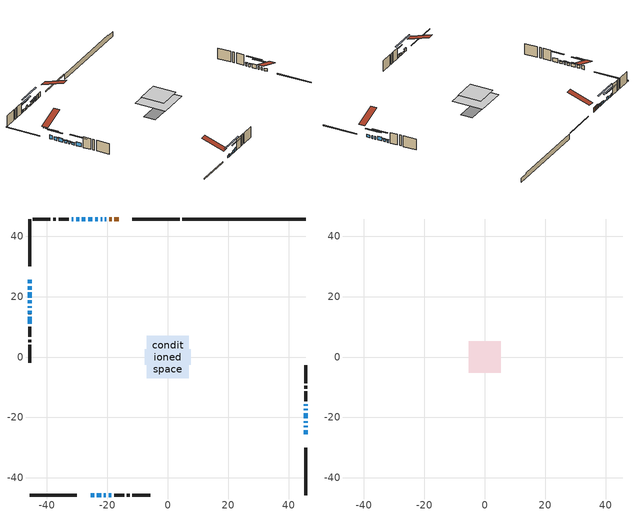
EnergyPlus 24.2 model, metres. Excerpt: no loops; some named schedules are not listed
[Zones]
conditioned space
 floor outside (Floor1 construction): -2.2,-2.2 -2.2,2.2 2.2,2.2 2.2,-2.2 z0.31
 floor outside (Floor2 construction): -1.17,-1.17 -1.17,1.17 1.17,1.17 1.17,-1.17 z0.31
 floor adiabatic (AdiabaticFloorConstruction): -6.97,-6.97 -6.97,6.97 6.97,6.97 6.97,-6.97 z2.75
 floor foundation (Slab1 construction): -7.59,-2.62 -7.59,2.62 7.59,2.62 7.59,-2.62 z-2.04
 wall outside (RimJoist1 construction): 3.92,45.69 -11.7,45.69 / -45.69,-45.69 -30.07,-45.69 / -45.69,45.69 -45.69,30.07 / 45.69,-45.69 45.69,-30.07 z0.31:0.61
 wall outside (AdiabaticWallConstruction 1): -16.24,45.69 -17.67,45.69 / -18.6,45.69 -19.41,45.69 z0.31:2.34
 wall outside (AdiabaticWallConstruction): 45.69,-25.54 45.69,-24.25 / -21.16,-45.69 -20.52,-45.69 z0.31:1.53; -45.69,25.54 -45.69,24.37 / -45.69,13.31 -45.69,10.97 z0.31:2.06; -45.69,23.44 -45.69,22.32 / -45.69,21.4 -45.69,19.64 / -20.34,45.69 -20.8,45.69 / -27.28,45.69 -28.45,45.69 z0.31:1.76; 45.69,-23.32 45.69,-22.76 / 45.69,-21.84 45.69,-21.28 / -21.72,45.69 -22.18,45.69 z0.31:1.51; 45.69,-20.35 45.69,-18.6 z0.31:2.09; 45.69,-17.67 45.69,-17.11 / 45.69,-16.18 45.69,-15.62 z0.31:1.48; -23.11,45.69 -24.08,45.69 / -45.69,18.71 -45.69,17.75 / -45.69,16.82 -45.69,16.31 / -31.27,45.69 -31.86,45.69 z0.31:1.45; -25.54,-45.69 -24.37,-45.69 / -45.69,15.38 -45.69,14.24 / -29.38,45.69 -30.35,45.69 z0.31:1.28; -25,45.69 -26.35,45.69 / -23.44,-45.69 -22.09,-45.69 z0.31:0.9; -19.59,-45.69 -18.68,-45.69 z0.31:1.78
 wall outside (Wall1 construction): -32.79,45.69 -36.11,45.69 / -17.75,-45.69 -14.42,-45.69 / -45.69,10.04 -45.69,6.72 / 45.69,-14.69 45.69,-11.37 z0.31:5.19
 wall outside (Wall2 construction): -37.04,45.69 -37.91,45.69 / -13.49,-45.69 -12.62,-45.69 / -45.69,5.79 -45.69,4.92 / 45.69,-10.44 45.69,-9.57 z0.31:5.19
 wall outside (Wall3 construction): -38.84,45.69 -44.76,45.69 / -11.69,-45.69 -5.77,-45.69 / -45.69,3.99 -45.69,-1.93 / 45.69,-8.64 45.69,-2.72 z0.31:5.19
 wall foundation (FoundationWall1 construction): 4.85,45.69,-2.04 4.85,45.69,0.31 41.6,45.69,0.31 41.6,45.69,-0.08 45.69,45.69,-0.08 45.69,45.69,-2.04
 window (WindowConstruction 20): 45.69,-25.54 45.69,-24.25 z0.31:1.53
 window (WindowConstruction 5): -45.69,25.54 -45.69,24.37 z0.31:2.06
 window (WindowConstruction 6): -45.69,23.44 -45.69,22.32 z0.31:1.76
 window (WindowConstruction 7): -45.69,21.39 -45.69,19.64 z0.31:1.76
 window (WindowConstruction 8): 45.69,-23.32 45.69,-22.77 z0.31:1.5
 window (WindowConstruction 9): 45.69,-21.84 45.69,-21.28 z0.31:1.5
 window (WindowConstruction 10): 45.69,-20.35 45.69,-18.6 z0.31:2.09
 window (WindowConstruction 11): 45.69,-17.67 45.69,-17.11 z0.31:1.48
 window (WindowConstruction 12): 45.69,-16.18 45.69,-15.62 z0.31:1.48
 window (WindowConstruction 13): -20.34,45.69 -20.79,45.69 z0.31:1.76
 window (WindowConstruction 14): -21.72,45.69 -22.18,45.69 z0.31:1.5
 window (WindowConstruction 15): -23.11,45.69 -24.08,45.69 z0.31:1.45
 window (WindowConstruction 16): -25.54,-45.69 -24.37,-45.69 z0.31:1.28
 window (WindowConstruction 17): -45.69,18.71 -45.69,17.75 z0.31:1.45
 window (WindowConstruction 18): -45.69,16.82 -45.69,16.31 z0.31:1.45
 window (WindowConstruction 19): -45.69,15.38 -45.69,14.24 z0.31:1.28
 window (WindowConstruction 22): -25,45.69 -26.35,45.69 z0.31:0.9
 window (WindowConstruction 23): -23.44,-45.69 -22.09,-45.69 z0.31:0.9
 window (WindowConstruction 21): -21.16,-45.69 -20.52,-45.69 z0.31:1.53
 window (WindowConstruction): -27.28,45.69 -28.45,45.69 z0.31:1.76
 window (WindowConstruction 1): -29.38,45.69 -30.34,45.69 z0.31:1.28
 window (WindowConstruction 2): -31.27,45.69 -31.86,45.69 z0.31:1.45
 window (WindowConstruction 3): -19.59,-45.69 -18.68,-45.69 z0.31:1.78
 window (WindowConstruction 4): -45.69,13.31 -45.69,10.97 z0.31:2.06
 door (Door): -16.24,45.69 -17.67,45.69 z0.31:2.34
 door (Door 1): -18.6,45.69 -19.41,45.69 z0.31:2.34
 ceiling adiabatic (AdiabaticFloorConstruction): 6.97,-6.97 6.97,6.97 -6.97,6.97 -6.97,-6.97 z2.75
attic - vented
 floor to conditioned space (Floor3 construction Reversed): -5.22,-5.22 -5.22,5.22 5.22,5.22 5.22,-5.22 z5.19
 roof outside (Roof1 construction): -15.31,45.69,5.19 -15.31,35.53,8.57 -12.63,35.53,8.57 -12.63,45.69,5.19; -26.46,-45.69,5.19 -26.46,-35.53,8.57 -29.14,-35.53,8.57 -29.14,-45.69,5.19; -45.69,26.46,5.19 -35.53,26.46,8.57 -35.53,29.14,8.57 -45.69,29.14,5.19; 45.69,-26.46,5.19 35.53,-26.46,8.57 35.53,-29.14,8.57 45.69,-29.14,5.19
shading: -45.69,21.64 -45.69,28.27 -46.1,28.27 -46.1,21.64 z4.79; -45.69,19.59 -45.69,26.17 -46.1,26.17 -46.1,19.59 z4.49; -45.69,19.44 -45.69,21.6 -46.1,21.6 -46.1,19.44 z1.96; 45.69,-20.03 45.69,-26.05 46.1,-26.05 46.1,-20.03 z4.24; 45.69,-18.55 45.69,-24.57 46.1,-24.57 46.1,-18.55 z4.24; 45.69,-15.87 45.69,-23.08 46.1,-23.08 46.1,-15.87 z4.82; 45.69,-16.91 45.69,-17.87 46.1,-17.87 46.1,-16.91 z1.68; 45.69,-15.42 45.69,-16.38 46.1,-16.38 46.1,-15.42 z1.68; -21,45.69 -20.14,45.69 -20.14,46.1 -21,46.1 z1.96; -22.38,45.69 -21.52,45.69 -21.52,46.1 -22.38,46.1 z1.71; -24.28,45.69 -22.91,45.69 -22.91,46.1 -24.28,46.1 z1.65; -24.17,-45.69 -25.74,-45.69 -25.74,-46.1 -24.17,-46.1 z1.48; -45.69,17.55 -45.69,18.91 -46.1,18.91 -46.1,17.55 z1.65; -45.69,16.11 -45.69,17.02 -46.1,17.02 -46.1,16.11 z1.65; -45.69,14.04 -45.69,15.58 -46.1,15.58 -46.1,14.04 z1.48; -31.52,45.69 -19.84,45.69 -19.84,46.1 -31.52,46.1 z6.06; -16.92,-45.69 -28.61,-45.69 -28.61,-46.1 -16.92,-46.1 z6.06; -31.18,45.69 -24.55,45.69 -24.55,46.1 -31.18,46.1 z4.49; -33.08,45.69 -26.65,45.69 -26.65,46.1 -33.08,46.1 z4.01; -34.59,45.69 -28.54,45.69 -28.54,46.1 -34.59,46.1 z4.18; -15.95,-45.69 -22.32,-45.69 -22.32,-46.1 -15.95,-46.1 z4.51; -45.69,8.24 -45.69,16.04 -46.1,16.04 -46.1,8.24 z4.79
[Building]
Building 1: Terrain=Suburbs
[Site:Location]
Edmonton Intl AP_AB: Latitude {deg}=53.31; Longitude {deg}=-113.58; Time Zone {hr}=-7; Elevation {m}=723; Keep Site Location Information=Yes
[Site:GroundTemperature:Shallow]
-1.56185, -3.61833, -3.78302, -2.80711, 1.11059, 5.01004, 8.39065, 10.5322, 10.7141, 8.97234, 5.67794, 1.89811
[Site:WaterMainsTemperature]
Calculation Method=Schedule; Temperature Schedule=mains temperature schedule
[Material] Roughness=Rough; Thermal Absorptance=0.9
Name | Thickness {m} | Conductivity {W/m-K} | Density {kg/m3} | Specific Heat {J/kg-K} | Solar Absorptance | Visible Absorptance
asphalt or fiberglass shingles | 0.00635 | 0.162714 | 1121.4 | 1465.45 | 0.4 | 0.4
ceiling loosefill ins | 0.169333 | 0.0480833 | 16.02 | 1046.75 | 0.7 | 0.7
ceiling stud and cavity | 0.1397 | 0.505323 | 65.682 | 1177.47 | 0.7 | 0.7
concrete 4.0 in. | 0.1016 | 1.803125 | 2242.8 | 837.4 | 0.7 | 0.7
concrete 8.0 in. | 0.2032 | 1.803125 | 2242.8 | 837.4 | 0.7 | 0.7
door material | 0.04445 | 0.053851 | 512.64 | 1214.23 | 0.7 | 0.7
exterior vertical ins | 0.0460229 | 0.029427 | 32.04 | 1214.23 | 0.7 | 0.7
floor covering | 0.0127 | 0.0433444 | 54.468 | 1339.84 | 0.6 | 0.6
floor rigid ins | 0.051816 | 0.029427 | 32.04 | 1214.23 | 0.7 | 0.7
floor rigid ins 1; wall rigid ins | 0.512978 | 0.029427 | 32.04 | 1214.23 | 0.7 | 0.7
floor stud and cavity | 0.1397 | 0.10195 | 92.3553 | 1139.71 | 0.7 | 0.7
floor stud and cavity 1 | 0.1397 | 0.0817746 | 92.3553 | 1139.71 | 0.7 | 0.7
floor stud and cavity 2 | 0.1397 | 1.75129 | 37.0049 | 1207.88 | 0.7 | 0.7
furniture material conditioned space 1 | 0.1524 | 0.115458 | 640.8 | 1214.23 | 0.6 | 0.6
gypsum board | 0.0127 | 0.160291 | 801 | 837.4 | 0.6 | 0.6
gypsum board 1 | 0.0127 | 0.160291 | 801 | 837.4 | 0.7 | 0.7
osb sheathing 0.5 in. | 0.0127 | 0.115458 | 512.64 | 1214.23 | 0.7 | 0.7
osb sheathing 0.75 in. | 0.01905 | 0.115458 | 512.64 | 1214.23 | 0.7 | 0.7
osb sheathing 2.0 in. | 0.0508 | 0.115458 | 512.64 | 1214.23 | 0.7 | 0.7
rim joist stud and cavity | 0.0508 | 0.0314757 | 125.044 | 1163.47 | 0.6 | 0.6
wall stud and cavity | 0.1397 | 0.100556 | 139.0536 | 1170.24 | 0.7 | 0.7
wall stud and cavity 1 | 0.1397 | 0.110963 | 139.0536 | 1170.24 | 0.7 | 0.7
wall stud and cavity 2 | 0.1397 | 0.0996715 | 139.0536 | 1170.24 | 0.7 | 0.7
wall stud and cavity 3 | 0.0889 | 0.380278 | 52.3479 | 1209.89 | 0.7 | 0.7
wall stud and cavity 4 | 0.0889 | 0.391764 | 83.0341 | 1211.67 | 0.7 | 0.7
wood siding | 0.0254 | 0.102417 | 544.68 | 1172.36 | 0.4 | 0.4
wood siding 1; wood siding 2; wood siding 3 | 0.0254 | 0.102417 | 544.68 | 1172.36 | 0.7 | 0.7
[WindowMaterial:SimpleGlazingSystem]
Name | U-Factor {W/m2-K} | Solar Heat Gain Coefficient
WindowMaterial | 3.30005 | 0.67
WindowMaterial 1 | 3.28586 | 0.52
WindowMaterial 10 | 3.29721 | 0.69
WindowMaterial 11 | 3.26542 | 0.51
WindowMaterial 12 | 3.26258 | 0.48
WindowMaterial 13 | 3.30346 | 0.65
WindowMaterial 14 | 3.28586 | 0.54
WindowMaterial 15 | 3.310274 | 0.6
WindowMaterial 16 | 3.31198 | 0.61
WindowMaterial 17 | 3.27223 | 0.5
WindowMaterial 2 | 3.308 | 0.61
WindowMaterial 3 | 3.313113 | 0.6
WindowMaterial 4 | 3.30005 | 0.68
WindowMaterial 5 | 3.28813 | 0.6
WindowMaterial 6 | 3.30914 | 0.62
WindowMaterial 7 | 3.29835 | 0.69
WindowMaterial 8 | 3.30914 | 0.61
WindowMaterial 9 | 3.26655 | 0.51
[Construction]
AdiabaticFloorConstruction: floor stud and cavity 2, floor rigid ins 1, osb sheathing 0.75 in., floor covering
AdiabaticWallConstruction: wood siding 2, wall rigid ins, wall stud and cavity 3, gypsum board
AdiabaticWallConstruction 1: wood siding 3, wall rigid ins, wall stud and cavity 3, gypsum board
Door; Door 1: door material
Floor1 construction: floor stud and cavity, floor rigid ins, osb sheathing 0.75 in., floor covering
Floor2 construction: floor stud and cavity 1, floor rigid ins, osb sheathing 0.75 in., floor covering
Floor3 construction Reversed: gypsum board, ceiling stud and cavity, ceiling loosefill ins
FoundationWall1 construction: concrete 8.0 in., gypsum board 1
furniture construction conditioned space 1: furniture material conditioned space 1
PartitionWallConstruction: gypsum board, wall stud and cavity 4, gypsum board
RimJoist1 construction: wood siding 1, osb sheathing 2.0 in., rim joist stud and cavity
Roof1 construction: asphalt or fiberglass shingles
Slab1 construction: concrete 4.0 in.
Wall1 construction: wood siding, osb sheathing 0.5 in., wall stud and cavity, gypsum board
Wall2 construction: wood siding, osb sheathing 0.5 in., wall stud and cavity 1, gypsum board
Wall3 construction: wood siding, osb sheathing 0.5 in., wall stud and cavity 2, gypsum board
WindowConstruction: WindowMaterial
WindowConstruction 1: WindowMaterial 1
WindowConstruction 10: WindowMaterial 10
WindowConstruction 11: WindowMaterial 11
WindowConstruction 12; WindowConstruction 8: WindowMaterial 8
WindowConstruction 13; WindowConstruction 3: WindowMaterial 3
WindowConstruction 14: WindowMaterial 12
WindowConstruction 15; WindowConstruction 17: WindowMaterial 13
WindowConstruction 16; WindowConstruction 19: WindowMaterial 14
WindowConstruction 18: WindowMaterial 15
WindowConstruction 2: WindowMaterial 2
WindowConstruction 20; WindowConstruction 21: WindowMaterial 16
WindowConstruction 22; WindowConstruction 23: WindowMaterial 17
WindowConstruction 4: WindowMaterial 4
WindowConstruction 5: WindowMaterial 5
WindowConstruction 6: WindowMaterial 6
WindowConstruction 7: WindowMaterial 7
WindowConstruction 9: WindowMaterial 9
[Zone] Multiplier=1; Part of Total Floor Area=Yes
Name | Volume {m3}
attic - vented | 59.8043
conditioned space | 709.1
[Space]
Name | Zone | Volume {m3}
attic - vented 1 | attic - vented | 59.8043
conditioned space 1 | conditioned space | 709.1
[ZoneInfiltration:EffectiveLeakageArea]
infil attic - vented 1: Zone or Space=attic - vented 1; Schedule=Always On Discrete; Effective Air Leakage Area {cm2}=3784; Stack Coefficient=0.000235482; Wind Coefficient=1.03681e-05
[ZoneMixing]
whole house fan mix: Zone or Space=attic - vented; Schedule=Always On Continuous; Design Flow Rate Calculation Method=Flow/Zone; Design Flow Rate {m3/s}=0; Source Zone or Space=conditioned space
[SurfaceProperty:ExposedFoundationPerimeter]
Slab1: Exposed Perimeter Calculation Method=TotalExposedPerimeter; Total Exposed Perimeter {m}=40.843
[InternalMass] Zone or ZoneList=conditioned space; Space or SpaceList=conditioned space 1
Name | Construction | Surface Area {m2}
furniture mass conditioned space 1 | furniture construction conditioned space 1 | 119.588
partition wall mass | PartitionWallConstruction | 298.971
[Lights]
interior lighting: Zone or ZoneList or Space or SpaceList=conditioned space 1; Schedule=interior lighting schedule; Design Level Calculation Method=LightingLevel; Lighting Level {W}=343.2; Return Air Fraction=0; Fraction Radiant=0.6; Fraction Visible=0.2; Fraction Replaceable=1
[People]
occupants: Zone or ZoneList or Space or SpaceList=conditioned space 1; Number of People Schedule=occupants schedule; Number of People Calculation Method=People; Number of People=3; Fraction Radiant=0.314171; Sensible Heat Fraction=0.56303; Activity Level Schedule=occupants activity schedule; Carbon Dioxide Generation Rate {m3/s-W}=0; Enable ASHRAE 55 Comfort Warnings=No; Mean Radiant Temperature Calculation Type=EnclosureAveraged
[ElectricEquipment] Zone or ZoneList or Space or SpaceList=conditioned space 1; Design Level Calculation Method=EquipmentLevel
Name | Schedule | Design Level {W} | Fraction Latent | Fraction Radiant | Fraction Lost
clothes dryer | clothes dryer schedule | 140.772 | 0.015 | 0.081 | 0.85
clothes washer | clothes washer schedule | 32.1985 | 0.03 | 0.162 | 0.7
cooking range | cooking range schedule | 215.147 | 0.08 | 0.432 | 0.2
dishwasher | dishwasher schedule | 66.8632 | 0.3 | 0.18 | 0.4
fridge | fridge schedule | 72.9452 | 0 | 0.6 | 0
mech vent bath fan 0 | mech vent bath fan 0 schedule | 50.2 | 0 | 0 | 1
mech vent bath fan 1 | mech vent bath fan 1 schedule | 50.2 | 0 | 0 | 1
mech vent house fan | mech vent house fan schedule | 0 | 0 | 0 | 1
mech vent house fan cfis | mech vent house fan cfis schedule | 0 | 0 | 0 | 0
mech vent range fan 0 | mech vent range fan 0 schedule | 57 | 0 | 0 | 1
misc plug loads | misc plug loads schedule | 494.7 | 0.045 | 0.513 | 0.1
whole house fan | Always On Discrete | 0 | 0 | 0 | 1
[OtherEquipment] Zone or ZoneList or Space or SpaceList=conditioned space 1; Design Level Calculation Method=EquipmentLevel
Name | Fuel Type | Schedule | Design Level {W} | Fraction Latent | Fraction Radiant | Fraction Lost
clothes dryer 1 | Electricity | clothes dryer schedule | 0 | 0.015 | 0.081 | 0.85
cooking range 1 | Electricity | cooking range schedule | 0 | 0.08 | 0.432 | 0.2
general water use latent | None | general water use schedule | 62.594 | 1 | 0 | 0
general water use sensible | None | general water use schedule | -61.6891 | 0 | 0.6 | 0
mech vent house fan latent load | None | Always On Discrete | 0 | 1 | 0 | 0
mech vent house fan sensible load | None | Always On Discrete | 0 | 0 | 0 | 0
water heater energy adjustment1 | NaturalGas | Always On Discrete | 0.01 | 0 | 0 | 1
[ZoneInfiltration:DesignFlowRate] Zone or ZoneList or Space or SpaceList=conditioned space 1; Schedule=Always On Discrete; Design Flow Rate Calculation Method=Flow/Zone; Design Flow Rate {m3/s}=0
infil flow; natural vent flow; whole house fan flow
[Foundation:Kiva]
Foundation Kiva 1: Initial Indoor Air Temperature {C}=18; Wall Height Above Grade {m}=0.310012; Wall Depth Below Slab {m}=0.2032; Custom Block Material Name 1=exterior vertical ins; Custom Block Depth 1 {m}=2.350008; Custom Block X Position 1 {m}=0.2159; Custom Block Z Position 1 {m}=0
[Foundation:Kiva:Settings]
Soil Conductivity {W/m-K}=0.849921; Soil Density {kg/m3}=1842.3; Soil Specific Heat {J/kg-K}=418.7; Ground Solar Absorptivity=0.9; Ground Thermal Absorptivity=0.9; Ground Surface Roughness {m}=0.03; Far-Field Width {m}=40; Deep-Ground Boundary Condition=ZeroFlux; Deep-Ground Depth {m}=40; Minimum Cell Dimension {m}=0.2; Maximum Cell Growth Coefficient=3; Simulation Timestep=Timestep
[Exterior:Lights]
exterior lighting: Schedule=exterior lighting schedule; Design Level {W}=75.6
[Schedule:Constant]
Name | Hourly Value
Always On Continuous; mech vent house fan schedule; mech vent house fan cfis schedule; Always On Discrete | 1
occupants activity schedule | 117.228
fridge schedule | 0
[Schedule:Week:Daily]
interior lighting schedule Week Rule - Jan1-Jan27: interior lighting schedule day, interior lighting schedule day, interior lighting schedule day, interior lighting schedule day, interior lighting schedule day, interior lighting schedule day, interior lighting schedule day, interior lighting schedule default day, interior lighting schedule default day, interior lighting schedule default day, interior lighting schedule default day, interior lighting schedule default day
interior lighting schedule Week Rule - Jan28-Feb3: interior lighting schedule day, interior lighting schedule day, interior lighting schedule day, interior lighting schedule day, interior lighting schedule day 1, interior lighting schedule day 1, interior lighting schedule day 1, interior lighting schedule default day, interior lighting schedule default day, interior lighting schedule default day, interior lighting schedule default day, interior lighting schedule default day
interior lighting schedule Week Rule - Feb4-Feb24: interior lighting schedule day 1, interior lighting schedule day 1, interior lighting schedule day 1, interior lighting schedule day 1, interior lighting schedule day 1, interior lighting schedule day 1, interior lighting schedule day 1, interior lighting schedule default day, interior lighting schedule default day, interior lighting schedule default day, interior lighting schedule default day, interior lighting schedule default day
interior lighting schedule Week Rule - Feb25-Mar3: interior lighting schedule day 1, interior lighting schedule day 1, interior lighting schedule day 1, interior lighting schedule day 1, interior lighting schedule day 2, interior lighting schedule day 2, interior lighting schedule day 2, interior lighting schedule default day, interior lighting schedule default day, interior lighting schedule default day, interior lighting schedule default day, interior lighting schedule default day
interior lighting schedule Week Rule - Mar4-Mar31: interior lighting schedule day 2, interior lighting schedule day 2, interior lighting schedule day 2, interior lighting schedule day 2, interior lighting schedule day 2, interior lighting schedule day 2, interior lighting schedule day 2, interior lighting schedule default day, interior lighting schedule default day, interior lighting schedule default day, interior lighting schedule default day, interior lighting schedule default day
interior lighting schedule Week Rule - Apr1-Apr28: interior lighting schedule day 3, interior lighting schedule day 3, interior lighting schedule day 3, interior lighting schedule day 3, interior lighting schedule day 3, interior lighting schedule day 3, interior lighting schedule day 3, interior lighting schedule default day, interior lighting schedule default day, interior lighting schedule default day, interior lighting schedule default day, interior lighting schedule default day
interior lighting schedule Week Rule - Apr29-May5: interior lighting schedule day 3, interior lighting schedule day 3, interior lighting schedule day 4, interior lighting schedule day 4, interior lighting schedule day 4, interior lighting schedule day 4, interior lighting schedule day 4, interior lighting schedule default day, interior lighting schedule default day, interior lighting schedule default day, interior lighting schedule default day, interior lighting schedule default day
interior lighting schedule Week Rule - May6-May26: interior lighting schedule day 4, interior lighting schedule day 4, interior lighting schedule day 4, interior lighting schedule day 4, interior lighting schedule day 4, interior lighting schedule day 4, interior lighting schedule day 4, interior lighting schedule default day, interior lighting schedule default day, interior lighting schedule default day, interior lighting schedule default day, interior lighting schedule default day
interior lighting schedule Week Rule - May27-Jun2: interior lighting schedule day 4, interior lighting schedule day 4, interior lighting schedule day 4, interior lighting schedule day 4, interior lighting schedule day 4, interior lighting schedule day 5, interior lighting schedule day 5, interior lighting schedule default day, interior lighting schedule default day, interior lighting schedule default day, interior lighting schedule default day, interior lighting schedule default day
interior lighting schedule Week Rule - Jun3-Jun30: interior lighting schedule day 5, interior lighting schedule day 5, interior lighting schedule day 5, interior lighting schedule day 5, interior lighting schedule day 5, interior lighting schedule day 5, interior lighting schedule day 5, interior lighting schedule default day, interior lighting schedule default day, interior lighting schedule default day, interior lighting schedule default day, interior lighting schedule default day
interior lighting schedule Week Rule - Jul1-Jul28: interior lighting schedule day 6, interior lighting schedule day 6, interior lighting schedule day 6, interior lighting schedule day 6, interior lighting schedule day 6, interior lighting schedule day 6, interior lighting schedule day 6, interior lighting schedule default day, interior lighting schedule default day, interior lighting schedule default day, interior lighting schedule default day, interior lighting schedule default day
interior lighting schedule Week Rule - Jul29-Aug4: interior lighting schedule day 6, interior lighting schedule day 6, interior lighting schedule day 6, interior lighting schedule day 7, interior lighting schedule day 7, interior lighting schedule day 7, interior lighting schedule day 7, interior lighting schedule default day, interior lighting schedule default day, interior lighting schedule default day, interior lighting schedule default day, interior lighting schedule default day
interior lighting schedule Week Rule - Aug5-Aug25: interior lighting schedule day 7, interior lighting schedule day 7, interior lighting schedule day 7, interior lighting schedule day 7, interior lighting schedule day 7, interior lighting schedule day 7, interior lighting schedule day 7, interior lighting schedule default day, interior lighting schedule default day, interior lighting schedule default day, interior lighting schedule default day, interior lighting schedule default day
interior lighting schedule Week Rule - Aug26-Sep1: interior lighting schedule day 7, interior lighting schedule day 7, interior lighting schedule day 7, interior lighting schedule day 7, interior lighting schedule day 7, interior lighting schedule day 7, interior lighting schedule day 8, interior lighting schedule default day, interior lighting schedule default day, interior lighting schedule default day, interior lighting schedule default day, interior lighting schedule default day
interior lighting schedule Week Rule - Sep2-Sep29: interior lighting schedule day 8, interior lighting schedule day 8, interior lighting schedule day 8, interior lighting schedule day 8, interior lighting schedule day 8, interior lighting schedule day 8, interior lighting schedule day 8, interior lighting schedule default day, interior lighting schedule default day, interior lighting schedule default day, interior lighting schedule default day, interior lighting schedule default day
interior lighting schedule Week Rule - Sep30-Oct6: interior lighting schedule day 8, interior lighting schedule day 9, interior lighting schedule day 9, interior lighting schedule day 9, interior lighting schedule day 9, interior lighting schedule day 9, interior lighting schedule day 9, interior lighting schedule default day, interior lighting schedule default day, interior lighting schedule default day, interior lighting schedule default day, interior lighting schedule default day
interior lighting schedule Week Rule - Oct7-Oct27: interior lighting schedule day 9, interior lighting schedule day 9, interior lighting schedule day 9, interior lighting schedule day 9, interior lighting schedule day 9, interior lighting schedule day 9, interior lighting schedule day 9, interior lighting schedule default day, interior lighting schedule default day, interior lighting schedule default day, interior lighting schedule default day, interior lighting schedule default day
interior lighting schedule Week Rule - Oct28-Nov3: interior lighting schedule day 9, interior lighting schedule day 9, interior lighting schedule day 9, interior lighting schedule day 9, interior lighting schedule day 10, interior lighting schedule day 10, interior lighting schedule day 10, interior lighting schedule default day, interior lighting schedule default day, interior lighting schedule default day, interior lighting schedule default day, interior lighting schedule default day
interior lighting schedule Week Rule - Nov4-Nov24: interior lighting schedule day 10, interior lighting schedule day 10, interior lighting schedule day 10, interior lighting schedule day 10, interior lighting schedule day 10, interior lighting schedule day 10, interior lighting schedule day 10, interior lighting schedule default day, interior lighting schedule default day, interior lighting schedule default day, interior lighting schedule default day, interior lighting schedule default day
interior lighting schedule Week Rule - Nov25-Dec1: interior lighting schedule day 10, interior lighting schedule day 10, interior lighting schedule day 10, interior lighting schedule day 10, interior lighting schedule day 10, interior lighting schedule day 10, interior lighting schedule day 11, interior lighting schedule default day, interior lighting schedule default day, interior lighting schedule default day, interior lighting schedule default day, interior lighting schedule default day
interior lighting schedule Week Rule - Dec2-Dec31: interior lighting schedule day 11, interior lighting schedule day 11, interior lighting schedule day 11, interior lighting schedule day 11, interior lighting schedule day 11, interior lighting schedule day 11, interior lighting schedule day 11, interior lighting schedule default day, interior lighting schedule default day, interior lighting schedule default day, interior lighting schedule default day, interior lighting schedule default day
occupants schedule Week Rule - Jan1-Dec31: occupants schedule day, occupants schedule day, occupants schedule day, occupants schedule day, occupants schedule day, occupants schedule day, occupants schedule day, occupants schedule default day, occupants schedule default day, occupants schedule default day, occupants schedule default day, occupants schedule default day
clothes dryer schedule Week Rule - Jan1-Dec31: clothes dryer schedule day, clothes dryer schedule day, clothes dryer schedule day, clothes dryer schedule day, clothes dryer schedule day, clothes dryer schedule day, clothes dryer schedule day, clothes dryer schedule default day, clothes dryer schedule default day, clothes dryer schedule default day, clothes dryer schedule default day, clothes dryer schedule default day
clothes washer schedule Week Rule - Jan1-Dec31: clothes washer schedule day, clothes washer schedule day, clothes washer schedule day, clothes washer schedule day, clothes washer schedule day, clothes washer schedule day, clothes washer schedule day, clothes washer schedule default day, clothes washer schedule default day, clothes washer schedule default day, clothes washer schedule default day, clothes washer schedule default day
cooking range schedule Week Rule - Jan1-Dec31: cooking range schedule day, cooking range schedule day, cooking range schedule day, cooking range schedule day, cooking range schedule day, cooking range schedule day, cooking range schedule day, cooking range schedule default day, cooking range schedule default day, cooking range schedule default day, cooking range schedule default day, cooking range schedule default day
dishwasher schedule Week Rule - Jan1-Dec31: dishwasher schedule day, dishwasher schedule day, dishwasher schedule day, dishwasher schedule day, dishwasher schedule day, dishwasher schedule day, dishwasher schedule day, dishwasher schedule default day, dishwasher schedule default day, dishwasher schedule default day, dishwasher schedule default day, dishwasher schedule default day
mech vent bath fan 0 schedule Week Rule - Jan1-Dec31: mech vent bath fan 0 schedule day, mech vent bath fan 0 schedule day, mech vent bath fan 0 schedule day, mech vent bath fan 0 schedule day, mech vent bath fan 0 schedule day, mech vent bath fan 0 schedule day, mech vent bath fan 0 schedule day, mech vent bath fan 0 schedule default day, mech vent bath fan 0 schedule default day, mech vent bath fan 0 schedule default day, mech vent bath fan 0 schedule default day, mech vent bath fan 0 schedule default day
mech vent bath fan 1 schedule Week Rule - Jan1-Dec31: mech vent bath fan 1 schedule day, mech vent bath fan 1 schedule day, mech vent bath fan 1 schedule day, mech vent bath fan 1 schedule day, mech vent bath fan 1 schedule day, mech vent bath fan 1 schedule day, mech vent bath fan 1 schedule day, mech vent bath fan 1 schedule default day, mech vent bath fan 1 schedule default day, mech vent bath fan 1 schedule default day, mech vent bath fan 1 schedule default day, mech vent bath fan 1 schedule default day
mech vent range fan 0 schedule Week Rule - Jan1-Dec31: mech vent range fan 0 schedule day, mech vent range fan 0 schedule day, mech vent range fan 0 schedule day, mech vent range fan 0 schedule day, mech vent range fan 0 schedule day, mech vent range fan 0 schedule day, mech vent range fan 0 schedule day, mech vent range fan 0 schedule default day, mech vent range fan 0 schedule default day, mech vent range fan 0 schedule default day, mech vent range fan 0 schedule default day, mech vent range fan 0 schedule default day
misc plug loads schedule Week Rule - Jan1-Dec31: misc plug loads schedule day, misc plug loads schedule day, misc plug loads schedule day, misc plug loads schedule day, misc plug loads schedule day, misc plug loads schedule day, misc plug loads schedule day, misc plug loads schedule default day, misc plug loads schedule default day, misc plug loads schedule default day, misc plug loads schedule default day, misc plug loads schedule default day
general water use schedule Week Rule - Jan1-Dec31: general water use schedule day, general water use schedule day, general water use schedule day, general water use schedule day, general water use schedule day, general water use schedule day, general water use schedule day, general water use schedule default day, general water use schedule default day, general water use schedule default day, general water use schedule default day, general water use schedule default day
exterior lighting schedule Week Rule - Jan1-Jan27: exterior lighting schedule day, exterior lighting schedule day, exterior lighting schedule day, exterior lighting schedule day, exterior lighting schedule day, exterior lighting schedule day, exterior lighting schedule day, exterior lighting schedule default day, exterior lighting schedule default day, exterior lighting schedule default day, exterior lighting schedule default day, exterior lighting schedule default day
exterior lighting schedule Week Rule - Jan28-Feb3: exterior lighting schedule day, exterior lighting schedule day, exterior lighting schedule day, exterior lighting schedule day, exterior lighting schedule day 1, exterior lighting schedule day 1, exterior lighting schedule day 1, exterior lighting schedule default day, exterior lighting schedule default day, exterior lighting schedule default day, exterior lighting schedule default day, exterior lighting schedule default day
exterior lighting schedule Week Rule - Feb4-Feb24: exterior lighting schedule day 1, exterior lighting schedule day 1, exterior lighting schedule day 1, exterior lighting schedule day 1, exterior lighting schedule day 1, exterior lighting schedule day 1, exterior lighting schedule day 1, exterior lighting schedule default day, exterior lighting schedule default day, exterior lighting schedule default day, exterior lighting schedule default day, exterior lighting schedule default day
exterior lighting schedule Week Rule - Feb25-Mar3: exterior lighting schedule day 1, exterior lighting schedule day 1, exterior lighting schedule day 1, exterior lighting schedule day 1, exterior lighting schedule day 2, exterior lighting schedule day 2, exterior lighting schedule day 2, exterior lighting schedule default day, exterior lighting schedule default day, exterior lighting schedule default day, exterior lighting schedule default day, exterior lighting schedule default day
exterior lighting schedule Week Rule - Mar4-Mar31: exterior lighting schedule day 2, exterior lighting schedule day 2, exterior lighting schedule day 2, exterior lighting schedule day 2, exterior lighting schedule day 2, exterior lighting schedule day 2, exterior lighting schedule day 2, exterior lighting schedule default day, exterior lighting schedule default day, exterior lighting schedule default day, exterior lighting schedule default day, exterior lighting schedule default day
exterior lighting schedule Week Rule - Apr1-Apr28: exterior lighting schedule day 3, exterior lighting schedule day 3, exterior lighting schedule day 3, exterior lighting schedule day 3, exterior lighting schedule day 3, exterior lighting schedule day 3, exterior lighting schedule day 3, exterior lighting schedule default day, exterior lighting schedule default day, exterior lighting schedule default day, exterior lighting schedule default day, exterior lighting schedule default day
exterior lighting schedule Week Rule - Apr29-May5: exterior lighting schedule day 3, exterior lighting schedule day 3, exterior lighting schedule day 4, exterior lighting schedule day 4, exterior lighting schedule day 4, exterior lighting schedule day 4, exterior lighting schedule day 4, exterior lighting schedule default day, exterior lighting schedule default day, exterior lighting schedule default day, exterior lighting schedule default day, exterior lighting schedule default day
[Schedule:Year]
interior lighting schedule: interior lighting schedule Week Rule - Jan1-Jan27, 1, 1, 1, 27, interior lighting schedule Week Rule - Jan28-Feb3, 1, 28, 2, 3, interior lighting schedule Week Rule - Feb4-Feb24, 2, 4, 2, 24, interior lighting schedule Week Rule - Feb25-Mar3, 2, 25, 3, 3, interior lighting schedule Week Rule - Mar4-Mar31, 3, 4, 3, 31, interior lighting schedule Week Rule - Apr1-Apr28, 4, 1, 4, 28, interior lighting schedule Week Rule - Apr29-May5, 4, 29, 5, 5, interior lighting schedule Week Rule - May6-May26, 5, 6, 5, 26, interior lighting schedule Week Rule - May27-Jun2, 5, 27, 6, 2, interior lighting schedule Week Rule - Jun3-Jun30, 6, 3, 6, 30, interior lighting schedule Week Rule - Jul1-Jul28, 7, 1, 7, 28, interior lighting schedule Week Rule - Jul29-Aug4, 7, 29, 8, 4, interior lighting schedule Week Rule - Aug5-Aug25, 8, 5, 8, 25, interior lighting schedule Week Rule - Aug26-Sep1, 8, 26, 9, 1, interior lighting schedule Week Rule - Sep2-Sep29, 9, 2, 9, 29, interior lighting schedule Week Rule - Sep30-Oct6, 9, 30, 10, 6, interior lighting schedule Week Rule - Oct7-Oct27, 10, 7, 10, 27, interior lighting schedule Week Rule - Oct28-Nov3, 10, 28, 11, 3, interior lighting schedule Week Rule - Nov4-Nov24, 11, 4, 11, 24, interior lighting schedule Week Rule - Nov25-Dec1, 11, 25, 12, 1, interior lighting schedule Week Rule - Dec2-Dec31, 12, 2, 12, 31
occupants schedule: occupants schedule Week Rule - Jan1-Dec31, 1, 1, 12, 31
clothes dryer schedule: clothes dryer schedule Week Rule - Jan1-Dec31, 1, 1, 12, 31
clothes washer schedule: clothes washer schedule Week Rule - Jan1-Dec31, 1, 1, 12, 31
cooking range schedule: cooking range schedule Week Rule - Jan1-Dec31, 1, 1, 12, 31
dishwasher schedule: dishwasher schedule Week Rule - Jan1-Dec31, 1, 1, 12, 31
mech vent bath fan 0 schedule: mech vent bath fan 0 schedule Week Rule - Jan1-Dec31, 1, 1, 12, 31
mech vent bath fan 1 schedule: mech vent bath fan 1 schedule Week Rule - Jan1-Dec31, 1, 1, 12, 31
mech vent range fan 0 schedule: mech vent range fan 0 schedule Week Rule - Jan1-Dec31, 1, 1, 12, 31
misc plug loads schedule: misc plug loads schedule Week Rule - Jan1-Dec31, 1, 1, 12, 31
general water use schedule: general water use schedule Week Rule - Jan1-Dec31, 1, 1, 12, 31
exterior lighting schedule: exterior lighting schedule Week Rule - Jan1-Jan27, 1, 1, 1, 27, exterior lighting schedule Week Rule - Jan28-Feb3, 1, 28, 2, 3, exterior lighting schedule Week Rule - Feb4-Feb24, 2, 4, 2, 24, exterior lighting schedule Week Rule - Feb25-Mar3, 2, 25, 3, 3, exterior lighting schedule Week Rule - Mar4-Mar31, 3, 4, 3, 31, exterior lighting schedule Week Rule - Apr1-Apr28, 4, 1, 4, 28, exterior lighting schedule Week Rule - Apr29-May5, 4, 29, 5, 5, exterior lighting schedule Week Rule - May6-May26, 5, 6, 5, 26, exterior lighting schedule Week Rule - May27-Jun2, 5, 27, 6, 2, exterior lighting schedule Week Rule - Jun3-Jun30, 6, 3, 6, 30, exterior lighting schedule Week Rule - Jul1-Jul28, 7, 1, 7, 28, exterior lighting schedule Week Rule - Jul29-Aug4, 7, 29, 8, 4, exterior lighting schedule Week Rule - Aug5-Aug25, 8, 5, 8, 25, exterior lighting schedule Week Rule - Aug26-Sep1, 8, 26, 9, 1, exterior lighting schedule Week Rule - Sep2-Sep29, 9, 2, 9, 29, exterior lighting schedule Week Rule - Sep30-Oct6, 9, 30, 10, 6, exterior lighting schedule Week Rule - Oct7-Oct27, 10, 7, 10, 27, exterior lighting schedule Week Rule - Oct28-Nov3, 10, 28, 11, 3, exterior lighting schedule Week Rule - Nov4-Nov24, 11, 4, 11, 24, exterior lighting schedule Week Rule - Nov25-Dec1, 11, 25, 12, 1, exterior lighting schedule Week Rule - Dec2-Dec31, 12, 2, 12, 31
[Schedule:Compact]
mains temperature schedule: Through: 01/01, For: AllDays, Until: 24:00, 3.97167, Through: 01/02, For: AllDays, Until: 24:00, 3.90778, Through: 01/03, For: AllDays, Until: 24:00, 3.84556, Through: 01/04, For: AllDays, Until: 24:00, 3.78389, Through: 01/05, For: AllDays, Until: 24:00, 3.72278, Through: 01/06, For: AllDays, Until: 24:00, 3.66278, Through: 01/07, For: AllDays, Until: 24:00, 3.60389, Through: 01/08, For: AllDays, Until: 24:00, 3.54556, Through: 01/09, For: AllDays, Until: 24:00, 3.48833, Through: 01/10, For: AllDays, Until: 24:00, 3.43167, Through: 01/11, For: AllDays, Until: 24:00, 3.37611, Through: 01/12, For: AllDays, Until: 24:00, 3.32167, Through: 01/13, For: AllDays, Until: 24:00, 3.26833, Through: 01/14, For: AllDays, Until: 24:00, 3.21556, Through: 01/15, For: AllDays, Until: 24:00, 3.16444, Through: 01/16, For: AllDays, Until: 24:00, 3.11389, Through: 01/17, For: AllDays, Until: 24:00, 3.06444, Through: 01/18, For: AllDays, Until: 24:00, 3.01611, Through: 01/19, For: AllDays, Until: 24:00, 2.96889, Through: 01/20, For: AllDays, Until: 24:00, 2.92278, Through: 01/21, For: AllDays, Until: 24:00, 2.87722, Through: 01/22, For: AllDays, Until: 24:00, 2.83333, Through: 01/23, For: AllDays, Until: 24:00, 2.79056, Through: 01/24, For: AllDays, Until: 24:00, 2.74889, Through: 01/25, For: AllDays, Until: 24:00, 2.70833, Through: 01/26, For: AllDays, Until: 24:00, 2.66889, Through: 01/27, For: AllDays, Until: 24:00, 2.63056, Through: 01/28, For: AllDays, Until: 24:00, 2.59333, Through: 01/29, For: AllDays, Until: 24:00, 2.55778, Through: 01/30, For: AllDays, Until: 24:00, 2.52278, Through: 01/31, For: AllDays, Until: 24:00, 2.48944, Through: 02/01, For: AllDays, Until: 24:00, 2.45722, Through: 02/02, For: AllDays, Until: 24:00, 2.42611, Through: 02/03, For: AllDays, Until: 24:00, 2.39667, Through: 02/04, For: AllDays, Until: 24:00, 2.36833, Through: 02/05, For: AllDays, Until: 24:00, 2.34111, Through: 02/06, For: AllDays, Until: 24:00, 2.315, Through: 02/07, For: AllDays, Until: 24:00, 2.29056, Through: 02/08, For: AllDays, Until: 24:00, 2.26722, Through: 02/09, For: AllDays, Until: 24:00, 2.245, Through: 02/10, For: AllDays, Until: 24:00, 2.22444, Through: 02/11, For: AllDays, Until: 24:00, 2.20444, Through: 02/12, For: AllDays, Until: 24:00, 2.18667, Through: 02/13, For: AllDays, Until: 24:00, 2.17, Through: 02/14, For: AllDays, Until: 24:00, 2.15444, Through: 02/15, For: AllDays, Until: 24:00, 2.14, Through: 02/16, For: AllDays, Until: 24:00, 2.12722, Through: 02/17, For: AllDays, Until: 24:00, 2.11556, Through: 02/18, For: AllDays, Until: 24:00, 2.10556, Through: 02/19, For: AllDays, Until: 24:00, 2.09667, Through: 02/20, For: AllDays, Until: 24:00, 2.08889, Through: 02/21, For: AllDays, Until: 24:00, 2.08278, Through: 02/22, For: AllDays, Until: 24:00, 2.07833, Through: 02/23, For: AllDays, Until: 24:00, 2.07444, Through: 02/24, For: AllDays, Until: 24:00, 2.07278, Through: 02/25, For: AllDays, Until: 24:00, 2.07167, Through: 02/26, For: AllDays, Until: 24:00, 2.07222, Through: 02/27, For: AllDays, Until: 24:00, 2.07444, Through: 02/28, For: AllDays, Until: 24:00, 2.07778, Through: 03/01, For: AllDays, Until: 24:00, 2.08222, Through: 03/02, For: AllDays, Until: 24:00, 2.08833, Through: 03/03, For: AllDays, Until: 24:00, 2.09556, Through: 03/04, For: AllDays, Until: 24:00, 2.10444, Through: 03/05, For: AllDays, Until: 24:00, 2.11444, Through: 03/06, For: AllDays, Until: 24:00, 2.12556, Through: 03/07, For: AllDays, Until: 24:00, 2.13833, Through: 03/08, For: AllDays, Until: 24:00, 2.15278, Through: 03/09, For: AllDays, Until: 24:00, 2.16778, Through: 03/10, For: AllDays, Until: 24:00, 2.18444, Through: 03/11, For: AllDays, Until: 24:00, 2.20278, Through: 03/12, For: AllDays, Until: 24:00, 2.22167, Through: 03/13, For: AllDays, Until: 24:00, 2.24278, Through: 03/14, For: AllDays, Until: 24:00, 2.26444, Through: 03/15, For: AllDays, Until: 24:00, 2.28778, Through: 03/16, For: AllDays, Until: 24:00, 2.31222, Through: 03/17, For: AllDays, Until: 24:00, 2.33778, Through: 03/18, For: AllDays, Until: 24:00, 2.365, Through: 03/19, For: AllDays, Until: 24:00, 2.39333, Through: 03/20, For: AllDays, Until: 24:00, 2.42278, Through: 03/21, For: AllDays, Until: 24:00, 2.45389, Through: 03/22, For: AllDays, Until: 24:00, 2.48611, Through: 03/23, For: AllDays, Until: 24:00, 2.51889, Through: 03/24, For: AllDays, Until: 24:00, 2.55389, Through: 03/25, For: AllDays, Until: 24:00, 2.58944, Through: 03/26, For: AllDays, Until: 24:00, 2.62611, Through: 03/27, For: AllDays, Until: 24:00, 2.66444, Through: 03/28, For: AllDays, Until: 24:00, 2.70389, Through: 03/29, For: AllDays, Until: 24:00, 2.74389, Through: 03/30, For: AllDays, Until: 24:00, 2.78556, Through: 03/31, For: AllDays, Until: 24:00, 2.82833, Through: 04/01, For: AllDays, Until: 24:00, 2.87222, Through: 04/02, For: AllDays, Until: 24:00, 2.91722, Through: 04/03, For: AllDays, Until: 24:00, 2.96333, Through: 04/04, For: AllDays, Until: 24:00, 3.01056, Through: 04/05, For: AllDays, Until: 24:00, 3.05889, Through: 04/06, For: AllDays, Until: 24:00, 3.10833, Through: 04/07, For: AllDays, Until: 24:00, 3.15833, Through: 04/08, For: AllDays, Until: 24:00, 3.21, Through: 04/09, For: AllDays, Until: 24:00, 3.26222, Through: 04/10, For: AllDays, Until: 24:00, 3.31556, Through: 04/11, For: AllDays, Until: 24:00, 3.37, Through: 04/12, For: AllDays, Until: 24:00, 3.42556, Through: 04/13, For: AllDays, Until: 24:00, 3.48167, Through: 04/14, For: AllDays, Until: 24:00, 3.53889, Through: 04/15, For: AllDays, Until: 24:00, 3.59722, Through: 04/16, For: AllDays, Until: 24:00, 3.65611, Through: 04/17, For: AllDays, Until: 24:00, 3.71611, Through: 04/18, For: AllDays, Until: 24:00, 3.77667, Through: 04/19, For: AllDays, Until: 24:00, 3.83833, Through: 04/20, For: AllDays, Until: 24:00, 3.90111, Through: 04/21, For: AllDays, Until: 24:00, 3.96444, Through: 04/22, For: AllDays, Until: 24:00, 4.02833, Through: 04/23, For: AllDays, Until: 24:00, 4.09333, Through: 04/24, For: AllDays, Until: 24:00, 4.15889, Through: 04/25, For: AllDays, Until: 24:00, 4.225, Through: 04/26, For: AllDays, Until: 24:00, 4.29222, Through: 04/27, For: AllDays, Until: 24:00, 4.36, Through: 04/28, For: AllDays, Until: 24:00, 4.42833, Through: 04/29, For: AllDays, Until: 24:00, 4.49722, Through: 04/30, For: AllDays, Until: 24:00, 4.56667, Through: 05/01, For: AllDays, Until: 24:00, 4.63722, Through: 05/02, For: AllDays, Until: 24:00, 4.70833, Through: 05/03, For: AllDays, Until: 24:00, 4.77944, Through: 05/04, For: AllDays, Until: 24:00, 4.85167, Through: 05/05, For: AllDays, Until: 24:00, 4.92389, Through: 05/06, For: AllDays, Until: 24:00, 4.99722, Through: 05/07, For: AllDays, Until: 24:00, 5.07056, Through: 05/08, For: AllDays, Until: 24:00, 5.145, Through: 05/09, For: AllDays, Until: 24:00, 5.21944, Through: 05/10, For: AllDays, Until: 24:00, 5.29389, Through: 05/11, For: AllDays, Until: 24:00, 5.36944, Through: 05/12, For: AllDays, Until: 24:00, 5.445, Through: 05/13, For: AllDays, Until: 24:00, 5.52111, Through: 05/14, For: AllDays, Until: 24:00, 5.59722, Through: 05/15, For: AllDays, Until: 24:00, 5.67389, Through: 05/16, For: AllDays, Until: 24:00, 5.75056, Through: 05/17, For: AllDays, Until: 24:00, 5.82778, Through: 05/18, For: AllDays, Until: 24:00, 5.90556, Through: 05/19, For: AllDays, Until: 24:00, 5.98278, Through: 05/20, For: AllDays, Until: 24:00, 6.06056, Through: 05/21, For: AllDays, Until: 24:00, 6.13889, Through: 05/22, For: AllDays, Until: 24:00, 6.21667, Through: 05/23, For: AllDays, Until: 24:00, 6.295, Through: 05/24, For: AllDays, Until: 24:00, 6.37333, Through: 05/25, For: AllDays, Until: 24:00, 6.45222, Through: 05/26, For: AllDays, Until: 24:00, 6.53056, Through: 05/27, For: AllDays, Until: 24:00, 6.60889, Through: 05/28, For: AllDays, Until: 24:00, 6.68778, Through: 05/29, For: AllDays, Until: 24:00, 6.76611, Through: 05/30, For: AllDays, Until: 24:00, 6.84444, Through: 05/31, For: AllDays, Until: 24:00, 6.92278, Through: 06/01, For: AllDays, Until: 24:00, 7.00111, Through: 06/02, For: AllDays, Until: 24:00, 7.07944, Through: 06/03, For: AllDays, Until: 24:00, 7.15778, Through: 06/04, For: AllDays, Until: 24:00, 7.23556, Through: 06/05, For: AllDays, Until: 24:00, 7.31333, Through: 06/06, For: AllDays, Until: 24:00, 7.39056, Through: 06/07, For: AllDays, Until: 24:00, 7.46833, Through: 06/08, For: AllDays, Until: 24:00, 7.545, Through: 06/09, For: AllDays, Until: 24:00, 7.62222, Through: 06/10, For: AllDays, Until: 24:00, 7.69833, Through: 06/11, For: AllDays, Until: 24:00, 7.775, Through: 06/12, For: AllDays, Until: 24:00, 7.85056, Through: 06/13, For: AllDays, Until: 24:00, 7.92611, Through: 06/14, For: AllDays, Until: 24:00, 8.00111, Through: 06/15, For: AllDays, Until: 24:00, 8.07611, Through: 06/16, For: AllDays, Until: 24:00, 8.15056, Through: 06/17, For: AllDays, Until: 24:00, 8.22389, Through: 06/18, For: AllDays, Until: 24:00, 8.29778, Through: 06/19, For: AllDays, Until: 24:00, 8.37056, Through: 06/20, For: AllDays, Until: 24:00, 8.44278, Through: 06/21, For: AllDays, Until: 24:00, 8.51444, Through: 06/22, For: AllDays, Until: 24:00, 8.58611, Through: 06/23, For: AllDays, Until: 24:00, 8.65667, Through: 06/24, For: AllDays, Until: 24:00, 8.72667, Through: 06/25, For: AllDays, Until: 24:00, 8.79611, Through: 06/26, For: AllDays, Until: 24:00, 8.865, Through: 06/27, For: AllDays, Until: 24:00, 8.93333, Through: 06/28, For: AllDays, Until: 24:00, 9.00056, Through: 06/29, For: AllDays, Until: 24:00, 9.06778, Through: 06/30, For: AllDays, Until: 24:00, 9.13333, Through: 07/01, For: AllDays, Until: 24:00, 9.19889, Through: 07/02, For: AllDays, Until: 24:00, 9.26333, Through: 07/03, For: AllDays, Until: 24:00, 9.32722, Through: 07/04, For: AllDays, Until: 24:00, 9.39056, Through: 07/05, For: AllDays, Until: 24:00, 9.45278, Through: 07/06, For: AllDays, Until: 24:00, 9.51389, Through: 07/07, For: AllDays, Until: 24:00, 9.57444, Through: 07/08, For: AllDays, Until: 24:00, 9.63389, Through: 07/09, For: AllDays, Until: 24:00, 9.69278, Through: 07/10, For: AllDays, Until: 24:00, 9.75056, Through: 07/11, For: AllDays, Until: 24:00, 9.80778, Through: 07/12, For: AllDays, Until: 24:00, 9.86333, Through: 07/13, For: AllDays, Until: 24:00, 9.91833, Through: 07/14, For: AllDays, Until: 24:00, 9.97278, Through: 07/15, For: AllDays, Until: 24:00, 10.0256, Through: 07/16, For: AllDays, Until: 24:00, 10.0778, Through: 07/17, For: AllDays, Until: 24:00, 10.1289, Through: 07/18, For: AllDays, Until: 24:00, 10.1789, Through: 07/19, For: AllDays, Until: 24:00, 10.2278, Through: 07/20, For: AllDays, Until: 24:00, 10.2756, Through: 07/21, For: AllDays, Until: 24:00, 10.3222, Through: 07/22, For: AllDays, Until: 24:00, 10.3683, Through: 07/23, For: AllDays, Until: 24:00, 10.4128, Through: 07/24, For: AllDays, Until: 24:00, 10.4561, Through: 07/25, For: AllDays, Until: 24:00, 10.4989, Through: 07/26, For: AllDays, Until: 24:00, 10.54, Through: 07/27, For: AllDays, Until: 24:00, 10.58, Through: 07/28, For: AllDays, Until: 24:00, 10.6189, Through: 07/29, For: AllDays, Until: 24:00, 10.6567, Through: 07/30, For: AllDays, Until: 24:00, 10.6928, Through: 07/31, For: AllDays, Until: 24:00, 10.7283, Through: 08/01, For: AllDays, Until: 24:00, 10.7622, Through: 08/02, For: AllDays, Until: 24:00, 10.7956, Through: 08/03, For: AllDays, Until: 24:00, 10.8272, Through: 08/04, For: AllDays, Until: 24:00, 10.8572, Through: 08/05, For: AllDays, Until: 24:00, 10.8867, Through: 08/06, For: AllDays, Until: 24:00, 10.9144, Through: 08/07, For: AllDays, Until: 24:00, 10.9411, Through: 08/08, For: AllDays, Until: 24:00, 10.9667, Through: 08/09, For: AllDays, Until: 24:00, 10.9906, Through: 08/10, For: AllDays, Until: 24:00, 11.0133, Through: 08/11, For: AllDays, Until: 24:00, 11.035, Through: 08/12, For: AllDays, Until: 24:00, 11.055, Through: 08/13, For: AllDays, Until: 24:00, 11.0739, Through: 08/14, For: AllDays, Until: 24:00, 11.0917, Through: 08/15, For: AllDays, Until: 24:00, 11.1078, Through: 08/16, For: AllDays, Until: 24:00, 11.1228, Through: 08/17, For: AllDays, Until: 24:00, 11.1361, Through: 08/18, For: AllDays, Until: 24:00, 11.1483, Through: 08/19, For: AllDays, Until: 24:00, 11.1594, Through: 08/20, For: AllDays, Until: 24:00, 11.1689, Through: 08/21, For: AllDays, Until: 24:00, 11.1772, Through: 08/22, For: AllDays, Until: 24:00, 11.1844, Through: 08/23, For: AllDays, Until: 24:00, 11.19, Through: 08/24, For: AllDays, Until: 24:00, 11.1939, Through: 08/25, For: AllDays, Until: 24:00, 11.1967, Through: 08/26, For: AllDays, Until: 24:00, 11.1983, Through: 08/27, For: AllDays, Until: 24:00, 11.1983, Through: 08/28, For: AllDays, Until: 24:00, 11.1972, Through: 08/29, For: AllDays, Until: 24:00, 11.195, Through: 08/30, For: AllDays, Until: 24:00, 11.1911, Through: 08/31, For: AllDays, Until: 24:00, 11.1856, Through: 09/01, For: AllDays, Until: 24:00, 11.1789, Through: 09/02, For: AllDays, Until: 24:00, 11.1711, Through: 09/03, For: AllDays, Until: 24:00, 11.1617, Through: 09/04, For: AllDays, Until: 24:00, 11.1511, Through: 09/05, For: AllDays, Until: 24:00, 11.1394, Through: 09/06, For: AllDays, Until: 24:00, 11.1261, Through: 09/07, For: AllDays, Until: 24:00, 11.1111, Through: 09/08, For: AllDays, Until: 24:00, 11.0956, Through: 09/09, For: AllDays, Until: 24:00, 11.0778, Through: 09/10, For: AllDays, Until: 24:00, 11.0594, Through: 09/11, For: AllDays, Until: 24:00, 11.0394, Through: 09/12, For: AllDays, Until: 24:00, 11.0183, Through: 09/13, For: AllDays, Until: 24:00, 10.9961, Through: 09/14, For: AllDays, Until: 24:00, 10.9722, Through: 09/15, For: AllDays, Until: 24:00, 10.9472, Through: 09/16, For: AllDays, Until: 24:00, 10.9206, Through: 09/17, For: AllDays, Until: 24:00, 10.8928, Through: 09/18, For: AllDays, Until: 24:00, 10.8639, Through: 09/19, For: AllDays, Until: 24:00, 10.8339, Through: 09/20, For: AllDays, Until: 24:00, 10.8028, Through: 09/21, For: AllDays, Until: 24:00, 10.77, Through: 09/22, For: AllDays, Until: 24:00, 10.7361, Through: 09/23, For: AllDays, Until: 24:00, 10.7011, Through: 09/24, For: AllDays, Until: 24:00, 10.665, Through: 09/25, For: AllDays, Until: 24:00, 10.6272, Through: 09/26, For: AllDays, Until: 24:00, 10.5889, Through: 09/27, For: AllDays, Until: 24:00, 10.5489, Through: 09/28, For: AllDays, Until: 24:00, 10.5078, Through: 09/29, For: AllDays, Until: 24:00, 10.4661, Through: 09/30, For: AllDays, Until: 24:00, 10.4228, Through: 10/01, For: AllDays, Until: 24:00, 10.3783, Through: 10/02, For: AllDays, Until: 24:00, 10.3328, Through: 10/03, For: AllDays, Until: 24:00, 10.2861, Through: 10/04, For: AllDays, Until: 24:00, 10.2383, Through: 10/05, For: AllDays, Until: 24:00, 10.19, Through: 10/06, For: AllDays, Until: 24:00, 10.14, Through: 10/07, For: AllDays, Until: 24:00, 10.0894, Through: 10/08, For: AllDays, Until: 24:00, 10.0372, Through: 10/09, For: AllDays, Until: 24:00, 9.98444, Through: 10/10, For: AllDays, Until: 24:00, 9.93056, Through: 10/11, For: AllDays, Until: 24:00, 9.87611, Through: 10/12, For: AllDays, Until: 24:00, 9.82, Through: 10/13, For: AllDays, Until: 24:00, 9.76333, Through: 10/14, For: AllDays, Until: 24:00, 9.70611, Through: 10/15, For: AllDays, Until: 24:00, 9.64722, Through: 10/16, For: AllDays, Until: 24:00, 9.58778, Through: 10/17, For: AllDays, Until: 24:00, 9.52778, Through: 10/18, For: AllDays, Until: 24:00, 9.46667, Through: 10/19, For: AllDays, Until: 24:00, 9.40444, Through: 10/20, For: AllDays, Until: 24:00, 9.34167, Through: 10/21, For: AllDays, Until: 24:00, 9.27778, Through: 10/22, For: AllDays, Until: 24:00, 9.21333, Through: 10/23, For: AllDays, Until: 24:00, 9.14833, Through: 10/24, For: AllDays, Until: 24:00, 9.08222, Through: 10/25, For: AllDays, Until: 24:00, 9.01556, Through: 10/26, For: AllDays, Until: 24:00, 8.94833, Through: 10/27, For: AllDays, Until: 24:00, 8.88056, Through: 10/28, For: AllDays, Until: 24:00, 8.81167, Through: 10/29, For: AllDays, Until: 24:00, 8.74222, Through: 10/30, For: AllDays, Until: 24:00, 8.67222, Through: 10/31, For: AllDays, Until: 24:00, 8.60167, Through: 11/01, For: AllDays, Until: 24:00, 8.53056, Through: 11/02, For: AllDays, Until: 24:00, 8.45889, Through: 11/03, For: AllDays, Until: 24:00, 8.38667, Through: 11/04, For: AllDays, Until: 24:00, 8.31389, Through: 11/05, For: AllDays, Until: 24:00, 8.24056, Through: 11/06, For: AllDays, Until: 24:00, 8.16667, Through: 11/07, For: AllDays, Until: 24:00, 8.09278, Through: 11/08, For: AllDays, Until: 24:00, 8.01833, Through: 11/09, For: AllDays, Until: 24:00, 7.94278, Through: 11/10, For: AllDays, Until: 24:00, 7.86778, Through: 11/11, For: AllDays, Until: 24:00, 7.79167, Through: 11/12, For: AllDays, Until: 24:00, 7.71556, Through: 11/13, For: AllDays, Until: 24:00, 7.63944, Through: 11/14, For: AllDays, Until: 24:00, 7.56222, Through: 11/15, For: AllDays, Until: 24:00, 7.48556, Through: 11/16, For: AllDays, Until: 24:00, 7.40833, Through: 11/17, For: AllDays, Until: 24:00, 7.33056, Through: 11/18, For: AllDays, Until: 24:00, 7.25278, Through: 11/19, For: AllDays, Until: 24:00, 7.175, Through: 11/20, For: AllDays, Until: 24:00, 7.09722, Through: 11/21, For: AllDays, Until: 24:00, 7.01889, Through: 11/22, For: AllDays, Until: 24:00, 6.94056, Through: 11/23, For: AllDays, Until: 24:00, 6.86222, Through: 11/24, For: AllDays, Until: 24:00, 6.78389, Through: 11/25, For: AllDays, Until: 24:00, 6.705, Through: 11/26, For: AllDays, Until: 24:00, 6.62667, Through: 11/27, For: AllDays, Until: 24:00, 6.54833, Through: 11/28, For: AllDays, Until: 24:00, 6.46944, Through: 11/29, For: AllDays, Until: 24:00, 6.39111, Through: 11/30, For: AllDays, Until: 24:00, 6.31278, Through: 12/01, For: AllDays, Until: 24:00, 6.23444, Through: 12/02, For: AllDays, Until: 24:00, 6.15611, Through: 12/03, For: AllDays, Until: 24:00, 6.07833, Through: 12/04, For: AllDays, Until: 24:00, 6.00056, Through: 12/05, For: AllDays, Until: 24:00, 5.92278, Through: 12/06, For: AllDays, Until: 24:00, 5.84556, Through: 12/07, For: AllDays, Until: 24:00, 5.76833, Through: 12/08, For: AllDays, Until: 24:00, 5.69111, Through: 12/09, For: AllDays, Until: 24:00, 5.61444, Through: 12/10, For: AllDays, Until: 24:00, 5.53778, Through: 12/11, For: AllDays, Until: 24:00, 5.46222, Through: 12/12, For: AllDays, Until: 24:00, 5.38611, Through: 12/13, For: AllDays, Until: 24:00, 5.31111, Through: 12/14, For: AllDays, Until: 24:00, 5.23611, Through: 12/15, For: AllDays, Until: 24:00, 5.16167, Through: 12/16, For: AllDays, Until: 24:00, 5.08722, Through: 12/17, For: AllDays, Until: 24:00, 5.01389, Through: 12/18, For: AllDays, Until: 24:00, 4.94056, Through: 12/19, For: AllDays, Until: 24:00, 4.86778, Through: 12/20, For: AllDays, Until: 24:00, 4.79556, Through: 12/21, For: AllDays, Until: 24:00, 4.72389, Through: 12/22, For: AllDays, Until: 24:00, 4.65333, Through: 12/23, For: AllDays, Until: 24:00, 4.58278, Through: 12/24, For: AllDays, Until: 24:00, 4.51278, Through: 12/25, For: AllDays, Until: 24:00, 4.44389, Through: 12/26, For: AllDays, Until: 24:00, 4.375, Through: 12/27, For: AllDays, Until: 24:00, 4.30722, Through: 12/28, For: AllDays, Until: 24:00, 4.24, Through: 12/29, For: AllDays, Until: 24:00, 4.17333, Through: 12/30, For: AllDays, Until: 24:00, 4.10778, Through: 12/31, For: AllDays, Until: 24:00, 4.04278
